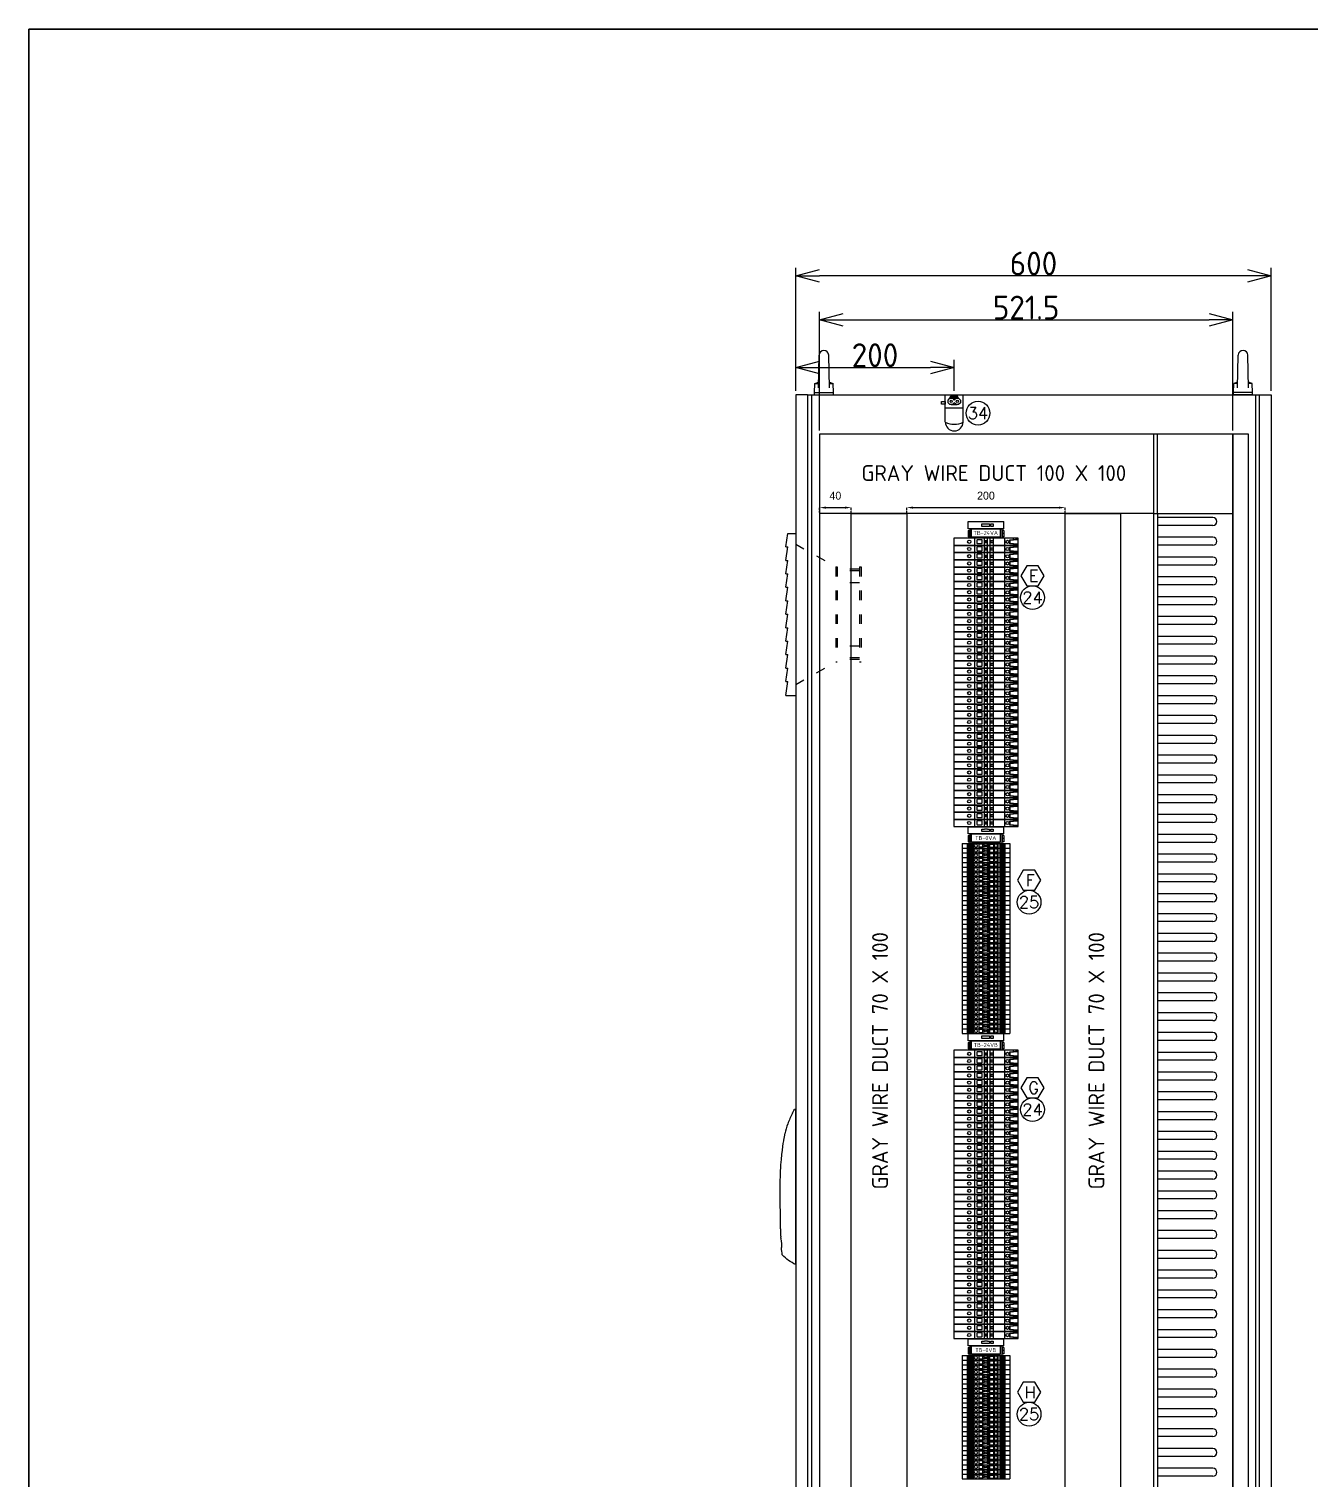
# Model space of a CAD drawing. Header units: inches. Extents: x 564911 to 603980, y 458630 to 507164.
# Drawn here: x 588512 to 590130, y 498722 to 500552 of the extents above; entities that cross this region are included whole.
import ezdxf
from ezdxf.enums import TextEntityAlignment as Align

# ---------------------------------------------------------------- set-up
doc = ezdxf.new("R2010")
doc.units = ezdxf.units.IN
doc.header["$MEASUREMENT"] = 0
for name, pattern in [('ACAD_ISO03W100', [30, 12, -18]), ('HIDDEN', [0.375, 0.25, -0.125]), ('PHANTOM2', [1.25, 0.625, -0.125, 0.125, -0.125, 0.125, -0.125])]:
    doc.linetypes.add(name, pattern=pattern)
for name, color, linetype in [('ANN-SMTEXT', 2, 'Continuous'), ('ASHADE', 7, 'Continuous'), ('HELPPOINT', 7, 'Continuous'), ('TER', 4, 'Continuous'), ('UMRISS02', 4, 'Continuous'), ('UMRISS05', 7, 'Continuous')]:
    doc.layers.add(name, color=color, linetype=linetype)
doc.styles.add('HTX11', font='O8111901')
doc.styles.add('ISO3098B', font='ISO3098B.shx')
doc.styles.add('S', font='SIMPLEX.SHX')
doc.dimstyles.new('Copy of A', dxfattribs={"dimtxt": 10, "dimasz": 8, "dimexe": 0.18, "dimexo": 0.0625, "dimgap": 10, "dimtad": 1, "dimdec": 0, "dimzin": 0, "dimdsep": 46, "dimtxsty": 'Standard', "dimcen": 0.09, "dimclrd": 3, "dimclre": 3, "dimadec": 0, "dimazin": 0, "dimtfac": 1, "dimtdec": 0, "dimtofl": 0, "dimtmove": 0, "dimatfit": 1, "dimldrblk": 'CLOSEDBLANK', "dimfxl": 0, "dimtolj": 1, "dimtzin": 0, "dimarcsym": 0})
doc.dimstyles.new('ISO-25', dxfattribs={"dimtxt": 2.5, "dimasz": 40, "dimexe": 1.25, "dimexo": 5, "dimtad": 1, "dimdec": 4, "dimdsep": 46, "dimlunit": 6, "dimtxsty": 'Standard', "dimcen": 2.5, "dimclrd": 3, "dimclre": 3, "dimadec": 0, "dimazin": 0, "dimtfac": 1, "dimtdec": 4, "dimtmove": 0, "dimatfit": 3, "dimfxl": 0, "dimtolj": 1, "dimtzin": 0, "dimarcsym": 0})

# ---------------------------------------------------------------- blocks, each defined once
blk = doc.blocks.new('TPA')
at = {"layer": 'HELPPOINT', "color": 4, "lineweight": 35}
for p, q in [((562706.8, 501946.4), (562706.8, 505019.3)), ((562706.8, 505019.3), (567131, 505019.3)), ((562706.8, 501946.4), (562706.8, 505019.3)), ((562706.8, 505019.3), (567131, 505019.3))]:
    blk.add_line(p, q, dxfattribs=at)
at = {"style": 'HTX11'}
for tag, p in [('A', (566704.3, 502037.1)), ('B', (567038.2, 501963.3))]:
    blk.add_attdef(tag, text='', height=16.8, dxfattribs=at).set_placement(p, align=Align.MIDDLE_CENTER)
blk = doc.blocks.new('_Open30')
at = {"color": 0, "linetype": 'ByBlock', "lineweight": -2}
for p, q in [((-1, 0.268), (0, 0)), ((0, 0), (-1, -0.268)), ((0, 0), (-1, 0))]:
    blk.add_line(p, q, dxfattribs=at)
blk = doc.blocks.new('*D69')
at = {"layer": 'ASHADE', "color": 3, "lineweight": -2}
for p, q in [((589479.4, 500095.9), (589479.4, 500250.9)), ((590049.4, 500240.9), (589509.4, 500240.9)), ((590079.4, 500095.9), (590079.4, 500250.9))]:
    blk.add_line(p, q, dxfattribs=at)
at = {"layer": 'DEFPOINTS', "color": 0}
for p in [(589479.4, 500240.9), (589479.4, 500090.9), (590079.4, 500090.9)]:
    blk.add_point(p, dxfattribs=at)
at = {"layer": 'ASHADE', "color": 3, "lineweight": -2, "xscale": 30, "yscale": 30, "zscale": 30, "rotation": 180}
blk.add_blockref('_Open30', (589479.4, 500240.9), dxfattribs=at)
at = {"layer": 'ASHADE', "color": 3, "lineweight": -2, "xscale": 30, "yscale": 30, "zscale": 30}
blk.add_blockref('_Open30', (590079.4, 500240.9), dxfattribs=at)
at = {"layer": 'ASHADE', "color": 0, "insert": (589779.4, 500256.5), "char_height": 30, "attachment_point": 5, "style": 'ISO3098B'}
blk.add_mtext('\\A1;600', dxfattribs=at)
blk = doc.blocks.new('STOPER')
at = {"color": 0}
for points in [[(22179.3, -20542.9), (22175.9, -20542.9), (22175.9, -20539.8), (22179.3, -20539.8)], [(22179.3, -20539.8), (22179.3, -20539.6), (22183, -20539.6), (22183, -20539.8)], [(22183, -20542.9), (22183, -20543), (22179.3, -20543), (22179.3, -20542.9)], [(22183, -20539.8), (22185.8, -20539.8), (22185.8, -20542.9), (22183, -20542.9)]]:
    blk.add_lwpolyline(points, dxfattribs=at)
blk.add_lwpolyline([(22187.3, -20539.8), (22190.4, -20539.8), (22190.4, -20542.9), (22187.3, -20542.9)], close=True, dxfattribs=at)
at = {"layer": 'TER', "color": 0}
for p, q in [((22158.7, -20545.9), (22158.7, -20536.8)), ((22158.7, -20536.8), (22203.7, -20536.8)), ((22203.7, -20545.9), (22158.7, -20545.9)), ((22203.7, -20545.9), (22203.7, -20536.8))]:
    blk.add_line(p, q, dxfattribs=at)
blk = doc.blocks.new('SFAN')
at = {"layer": 'ASHADE', "color": 0}
for p, q in [((60472.7, 50473.8), (60462.8, 50473.8)), ((60462.8, 50473.8), (60462.8, 50269.4)), ((60472.7, 50473.8), (60462.8, 50473.8)), ((60462.8, 50473.8), (60462.8, 50269.4)), ((60475.2, 50456.8), (60472.7, 50473.8)), ((60475.2, 50456.8), (60472.7, 50473.8)), ((60475.2, 50456.8), (60472.8, 50456.8)), ((60475.2, 50439.8), (60472.8, 50456.8)), ((60475.2, 50456.8), (60472.8, 50456.8)), ((60475.2, 50439.8), (60472.8, 50456.8)), ((60475.2, 50439.8), (60472.8, 50439.8)), ((60475.2, 50422.8), (60472.8, 50439.8)), ((60475.2, 50439.8), (60472.8, 50439.8)), ((60475.2, 50422.8), (60472.8, 50439.8)), ((60475.2, 50422.8), (60472.8, 50422.8)), ((60475.2, 50422.8), (60472.8, 50422.8)), ((60475.2, 50405.8), (60472.8, 50422.8)), ((60475.2, 50422.8), (60472.8, 50422.8)), ((60475.2, 50422.8), (60472.8, 50422.8)), ((60475.2, 50405.8), (60472.8, 50422.8)), ((60475.2, 50405.8), (60472.8, 50405.8)), ((60475.2, 50388.8), (60472.8, 50405.8)), ((60475.2, 50405.8), (60472.8, 50405.8)), ((60475.2, 50388.8), (60472.8, 50405.8)), ((60475.2, 50388.8), (60472.8, 50388.8)), ((60475.2, 50371.8), (60472.8, 50388.8)), ((60475.2, 50388.8), (60472.8, 50388.8)), ((60475.2, 50371.8), (60472.8, 50388.8)), ((60475.2, 50371.8), (60472.8, 50371.8)), ((60475.2, 50354.8), (60472.8, 50371.8)), ((60475.2, 50371.8), (60472.8, 50371.8)), ((60475.2, 50354.8), (60472.8, 50371.8)), ((60475.2, 50354.8), (60472.8, 50354.8)), ((60475.2, 50337.8), (60472.8, 50354.8)), ((60475.2, 50354.8), (60472.8, 50354.8)), ((60475.2, 50337.8), (60472.8, 50354.8)), ((60475.2, 50337.8), (60472.8, 50337.8)), ((60475.2, 50320.8), (60472.8, 50337.8)), ((60475.2, 50337.8), (60472.8, 50337.8)), ((60475.2, 50320.8), (60472.8, 50337.8)), ((60475.2, 50320.8), (60472.8, 50320.8)), ((60475.2, 50303.8), (60472.8, 50320.8)), ((60475.2, 50320.8), (60472.8, 50320.8)), ((60475.2, 50303.8), (60472.8, 50320.8)), ((60475.2, 50303.8), (60472.8, 50303.8)), ((60475.2, 50286.8), (60472.8, 50303.8)), ((60475.2, 50303.8), (60472.8, 50303.8)), ((60475.2, 50286.8), (60472.8, 50303.8)), ((60475.2, 50286.8), (60472.7, 50286.8)), ((60475.2, 50269.4), (60472.7, 50286.8)), ((60475.2, 50286.8), (60472.7, 50286.8)), ((60475.2, 50269.4), (60472.7, 50286.8)), ((60475.2, 50269.4), (60462.8, 50269.4)), ((60475.2, 50269.4), (60462.8, 50269.4))]:
    blk.add_line(p, q, dxfattribs=at)
at = {"layer": 'ASHADE', "color": 0, "linetype": 'ACAD_ISO03W100'}
for p, q in [((60462.8, 50460.1), (60412.3, 50431.6)), ((60380.3, 50431.6), (60380.3, 50311.6)), ((60382.3, 50431.6), (60380.3, 50431.6)), ((60382.3, 50431.6), (60382.3, 50311.6)), ((60382.3, 50428.6), (60410.3, 50428.6)), ((60382.3, 50426.6), (60410.3, 50426.6)), ((60410.3, 50431.6), (60410.3, 50311.6)), ((60412.3, 50431.6), (60410.3, 50431.6)), ((60412.3, 50431.6), (60412.3, 50311.6)), ((60382.3, 50411.6), (60410.3, 50411.6)), ((60382.3, 50331.6), (60410.3, 50331.6)), ((60382.3, 50311.6), (60380.3, 50311.6)), ((60382.3, 50316.6), (60410.3, 50316.6)), ((60382.3, 50314.6), (60410.3, 50314.6)), ((60412.3, 50311.6), (60410.3, 50311.6)), ((60462.8, 50283.1), (60412.3, 50311.6))]:
    blk.add_line(p, q, dxfattribs=at)
blk = doc.blocks.new('L1')
at = {"color": 1, "ltscale": 20}
for p, q in [((587589.6, 509631.6), (587589.6, 509666.1)), ((587589.6, 509666.1), (587612.1, 509666.1)), ((587593.1, 509659.3), (587595.4, 509661.6)), ((587593.1, 509656), (587593.1, 509659.3)), ((587595.4, 509661.6), (587597.8, 509666.1)), ((587595.4, 509661.6), (587598.6, 509661.6)), ((587596.2, 509663.1), (587605.6, 509663.1)), ((587597, 509664.6), (587604.8, 509664.6)), ((587597, 509661.6), (587604.8, 509661.6)), ((587598.6, 509661.6), (587600.9, 509659.3)), ((587600.9, 509659.3), (587603.2, 509661.6)), ((587603.2, 509661.6), (587606.4, 509661.6)), ((587606.4, 509661.6), (587604, 509666.1)), ((587606.4, 509661.6), (587608.7, 509659.3)), ((587608.7, 509659.3), (587608.7, 509656)), ((587612.1, 509631.6), (587612.1, 509666.1)), ((587589.6, 509649.3), (587612.1, 509649.3)), ((587595.4, 509653.8), (587593.1, 509656)), ((587598.6, 509653.8), (587595.4, 509653.8)), ((587597, 509653.8), (587604.8, 509653.8)), ((587600.9, 509656), (587598.6, 509653.8)), ((587603.2, 509653.8), (587600.9, 509656)), ((587606.4, 509653.8), (587603.2, 509653.8)), ((587608.7, 509656), (587606.4, 509653.8))]:
    blk.add_line(p, q, dxfattribs=at)
blk.add_lwpolyline([(587589.6, 509654.3), (587584.7, 509654.3), (587584.7, 509657.3), (587589.6, 509657.3)], close=True, dxfattribs=at)
for centre in [(587597, 509657.7), (587604.8, 509657.7)]:
    blk.add_circle(centre, 1.3, dxfattribs=at)
for centre, radius, start, end in [((587600.9, 509631.6), 11.2, 180, 0), ((587600.9, 509653.3), 24.5, 242.6065, 297.3935)]:
    blk.add_arc(centre, radius, start, end, dxfattribs=at)
blk = doc.blocks.new('*D70')
at = {"layer": 'ASHADE', "color": 3, "lineweight": -2}
for p, q in [((589479.4, 500095.9), (589479.4, 500135.1)), ((589509.4, 500125.1), (589649.4, 500125.1)), ((589679.4, 500095.9), (589679.4, 500135.1))]:
    blk.add_line(p, q, dxfattribs=at)
at = {"layer": 'DEFPOINTS', "color": 0}
for p in [(589679.4, 500125.1), (589479.4, 500090.9), (589679.4, 500090.9)]:
    blk.add_point(p, dxfattribs=at)
at = {"layer": 'ASHADE', "color": 3, "lineweight": -2, "xscale": 30, "yscale": 30, "zscale": 30, "rotation": 180}
blk.add_blockref('_Open30', (589479.4, 500125.1), dxfattribs=at)
at = {"layer": 'ASHADE', "color": 3, "lineweight": -2, "xscale": 30, "yscale": 30, "zscale": 30}
blk.add_blockref('_Open30', (589679.4, 500125.1), dxfattribs=at)
at = {"layer": 'ASHADE', "color": 0, "insert": (589579.4, 500140.7), "char_height": 30, "attachment_point": 5, "style": 'ISO3098B'}
blk.add_mtext('\\A1;200', dxfattribs=at)
blk = doc.blocks.new('*D92')
at = {"layer": 'ASHADE', "color": 3, "lineweight": -2}
for p, q in [((589509.4, 500045.9), (589509.4, 500195.3)), ((589539.4, 500185.3), (590000.9, 500185.3)), ((590030.9, 500045.9), (590030.9, 500195.3))]:
    blk.add_line(p, q, dxfattribs=at)
at = {"layer": 'DEFPOINTS', "color": 0}
for p in [(590030.9, 500185.3), (589509.4, 500040.9), (590030.9, 500040.9)]:
    blk.add_point(p, dxfattribs=at)
at = {"layer": 'ASHADE', "color": 3, "lineweight": -2, "xscale": 30, "yscale": 30, "zscale": 30, "rotation": 180}
blk.add_blockref('_Open30', (589509.4, 500185.3), dxfattribs=at)
at = {"layer": 'ASHADE', "color": 3, "lineweight": -2, "xscale": 30, "yscale": 30, "zscale": 30}
blk.add_blockref('_Open30', (590030.9, 500185.3), dxfattribs=at)
at = {"layer": 'ASHADE', "color": 0, "insert": (589770.1, 500200.9), "char_height": 30, "attachment_point": 5, "style": 'ISO3098B'}
blk.add_mtext('\\A1;521.5', dxfattribs=at)
blk = doc.blocks.new('AB1492-GM35')
at = {"color": 4}
for p, q in [((5057.6, 1338.7), (5069.6, 1338.7)), ((5057.6, 1298.7), (5057.6, 1338.7)), ((5057.6, 1336.7), (5068.1, 1336.7)), ((5059.6, 1341.2), (5067.6, 1341.2)), ((5059.6, 1341.2), (5059.6, 1338.7)), ((5059.6, 1339.2), (5067.6, 1339.2)), ((5063.6, 1341.2), (5063.6, 1339.2)), ((5067.6, 1341.2), (5067.6, 1338.7)), ((5068.1, 1336.7), (5068.1, 1328.7)), ((5069.6, 1338.7), (5069.6, 1298.7)), ((5069.6, 1328.7), (5068.1, 1328.7)), ((5068.1, 1328.7), (5068.1, 1308.7)), ((5068.1, 1300.7), (5057.6, 1300.7)), ((5068.1, 1308.7), (5068.1, 1300.7)), ((5069.6, 1308.7), (5068.1, 1308.7)), ((5069.6, 1298.7), (5057.6, 1298.7)), ((5059.6, 1296.2), (5059.6, 1298.7)), ((5059.6, 1298.2), (5067.6, 1298.2)), ((5059.6, 1296.2), (5067.6, 1296.2)), ((5063.6, 1296.2), (5063.6, 1298.2)), ((5067.6, 1296.2), (5067.6, 1298.7))]:
    blk.add_line(p, q, dxfattribs=at)
at = {"style": 'ISO3098B'}
for tag, p in [('A', (5060.6, 1318.7)), ('B', (5064.6, 1318.7))]:
    blk.add_attdef(tag, text='', height=3, rotation=90, dxfattribs=at).set_placement(p, align=Align.MIDDLE_CENTER)
blk = doc.blocks.new('J3')
at = {"color": 43, "extrusion": (-9.9584e-17, -5.86984e-32, -1)}
blk.add_line((4915.8, 4913.3, -45.2), (4906.7, 4913.3, -45.2), dxfattribs=at)
at = {"color": 43, "extrusion": (-1.22461e-16, -1.77993e-32, -1)}
for p, q in [((4908.6, 4904.3, -2.7), (4908.6, 4910.1, -2.7)), ((4908.6, 4910.1, -2.7), (4908.6, 4910.1, -2.7)), ((4909.1, 4910.6, -2.7), (4909.1, 4910.6, -2.7)), ((4909.1, 4910.6, -2.7), (4912.9, 4910.6, -2.7)), ((4912.9, 4910.6, -2.7), (4912.9, 4910.6, -2.7)), ((4913.4, 4910.1, -2.7), (4913.4, 4910.1, -2.7)), ((4913.4, 4910.1, -2.7), (4913.4, 4904.3, -2.7)), ((4908.6, 4904.3, -2.7), (4908.6, 4904.3, -2.7)), ((4912.9, 4903.8, -2.7), (4909.1, 4903.8, -2.7)), ((4909.1, 4903.8, -2.7), (4909.1, 4903.8, -2.7)), ((4910.2, 4900.2, -2.7), (4912.3, 4900.2, -2.7)), ((4910.2, 4897.9, -2.7), (4910.2, 4900.2, -2.7)), ((4912.3, 4897.9, -2.7), (4910.2, 4897.9, -2.7)), ((4910.2, 4892.9, -2.7), (4912.3, 4892.9, -2.7)), ((4910.2, 4890.6, -2.7), (4910.2, 4892.9, -2.7)), ((4912.3, 4900.2, -2.7), (4912.3, 4897.9, -2.7)), ((4912.3, 4892.9, -2.7), (4912.3, 4890.6, -2.7)), ((4912.9, 4903.8, -2.7), (4912.9, 4903.8, -2.7))]:
    blk.add_line(p, q, dxfattribs=at)
at = {"color": 43, "extrusion": (5.89437e-16, -1, 0)}
for p, q in [((4915.8, 4901, -47), (4906.7, 4901, -47)), ((4915.8, 4893.7, -47), (4906.7, 4893.7, -47)), ((4915.8, 4889.8, -47), (4906.7, 4889.8, -47)), ((4908.7, 4869, -7.8), (4913.9, 4869, -7.8)), ((4908.7, 4869, -2.7), (4908.7, 4869, -7.8)), ((4913.9, 4869, -2.7), (4908.7, 4869, -2.7)), ((4913.9, 4869, -2.7), (4913.9, 4869, -7.8))]:
    blk.add_line(p, q, dxfattribs=at)
at = {"color": 43, "extrusion": (4.53956e-16, -0.857167, -0.515038)}
blk.add_line((4915.8, 4897.3, -45.3), (4906.7, 4897.3, -45.3), dxfattribs=at)
at = {"color": 43, "extrusion": (3.48984e-16, 0.857167, -0.515038)}
blk.add_line((4915.8, 4897.3, -45.3), (4906.7, 4897.3, -45.3), dxfattribs=at)
at = {"color": 43, "extrusion": (4.66972e-16, 1, 0)}
blk.add_line((4915.8, 4893.7, -47), (4906.7, 4893.7, -47), dxfattribs=at)
at = {"color": 43, "extrusion": (-1.22461e-16, 2.80223e-33, -1)}
blk.add_line((4910.2, 4890.6, -2.7), (4912.3, 4890.6, -2.7), dxfattribs=at)
at = {"color": 43}
for p, q in [((4915.8, 4875.4, -2.7), (4906.7, 4875.4, -2.7)), ((4908.7, 4869, -2.7), (4908.7, 4864.4, -2.7)), ((4913.9, 4869, -2.7), (4908.7, 4869, -2.7)), ((4913.9, 4864.4, -2.7), (4913.9, 4869, -2.7)), ((4908.7, 4864.4, -2.7), (4906.7, 4864.4, -2.7)), ((4908.7, 4864.4, -2.7), (4906.7, 4864.4, -2.7)), ((4908.7, 4859.7, -4.3), (4906.7, 4859.7, -4.3)), ((4908.7, 4859.7, -4.3), (4906.7, 4859.7, -4.3)), ((4908.7, 4859, -4.5), (4906.7, 4859, -4.5)), ((4915.8, 4864.4, -2.7), (4913.9, 4864.4, -2.7)), ((4915.8, 4859.7, -4.3), (4913.9, 4859.7, -4.3)), ((4915.8, 4859, -4.5), (4913.9, 4859, -4.5))]:
    blk.add_line(p, q, dxfattribs=at)
at = {"color": 43, "extrusion": (3.02597e-16, -0.642788, -0.766044)}
for p, q in [((4908.7, 4860.9, -7.5), (4906.7, 4860.9, -7.5)), ((4908.7, 4858.6, -5.6), (4908.7, 4860.9, -7.5)), ((4913.9, 4860.9, -7.5), (4913.9, 4858.6, -5.6)), ((4915.8, 4860.9, -7.5), (4913.9, 4860.9, -7.5))]:
    blk.add_line(p, q, dxfattribs=at)
at = {"color": 43, "extrusion": (-1.22461e-16, -1.77993e-32, -1)}
for centre in [(-4911.2, 4920.3, 2.7), (-4911.3, 4872, 6)]:
    blk.add_circle(centre, 2.01, dxfattribs=at)
for centre, start, end in [((-4909.1, 4910.1, 2.7), 0, 90), ((-4912.9, 4910.1, 2.7), 90, 180), ((-4909.1, 4904.3, 2.7), 270, 0), ((-4912.9, 4904.3, 2.7), 180, 270)]:
    blk.add_arc(centre, 0.508, start, end, dxfattribs=at)
at = {"color": 43, "extrusion": (-1, -5.89437e-16, 9.9584e-17)}
blk.add_arc((-4864.4, -10.3, -4908.7), 7.62, 51.6413, 90, dxfattribs=at)
at = {"color": 43, "extrusion": (1, 5.89437e-16, -9.9584e-17)}
blk.add_arc((4864.4, -10.3, 4913.9), 7.62, 90, 128.3587, dxfattribs=at)
at = {"layer": 'ASHADE', "color": 43}
blk.add_line((4915.8, 4858.6), (4906.7, 4858.6), dxfattribs=at)
blk.add_lwpolyline([(4915.8, 4858.6), (4906.7, 4858.6), (4906.7, 4939.9), (4915.8, 4939.9), (4915.8, 4858.6)], dxfattribs=at)
at = {"color": 43, "style": 'ISO3098B'}
blk.add_attdef('1', text='', height=3, rotation=90, dxfattribs=at).set_placement((4911, 4907.4, 3.2), align=Align.MIDDLE_CENTER)
blk = doc.blocks.new('AB1492 J4')
at = {"color": 107, "extrusion": (9.75062e-16, 1, -1.1783e-16)}
for p, q in [((5217.4, 1348.9, -2.1), (5223.4, 1348.9, -2.1)), ((5217.4, 1348.9), (5223.4, 1348.9))]:
    blk.add_line(p, q, dxfattribs=at)
at = {"color": 107}
for p, q in [((5217.4, 1348.9, -2.1), (5223.4, 1348.9, -2.1)), ((5217.4, 1348.9), (5223.4, 1348.9)), ((5217.4, 1288.6), (5217.4, 1348.9)), ((5217.4, 1341.6, -3.1), (5223.4, 1341.6, -3.1)), ((5217.4, 1339.9, -3.1), (5223.4, 1339.9, -3.1)), ((5217.4, 1338.3, -3.1), (5223.4, 1338.3, -3.1)), ((5217.4, 1336.8, -3.1), (5223.4, 1336.8, -3.1)), ((5217.4, 1336.1, 9.3), (5223.4, 1336.1, 9.3)), ((5223.4, 1288.6), (5223.4, 1348.9)), ((5217.4, 1333.9, 36.3), (5223.4, 1333.9, 36.3)), ((5217.4, 1333.9, 36.3), (5223.4, 1333.9, 36.3)), ((5217.4, 1328.2, 29.8), (5223.4, 1328.2, 29.8)), ((5217.4, 1328.2, 35.7), (5223.4, 1328.2, 35.7)), ((5217.4, 1323.3, 19.2), (5223.4, 1323.3, 19.2)), ((5218.4, 1323.3), (5218.4, 1328.2)), ((5222.4, 1323.3), (5222.4, 1328.2)), ((5217.4, 1314.6, 47.9), (5223.4, 1314.6, 47.9)), ((5217.4, 1309.7, 28.8), (5223.4, 1309.7, 28.8)), ((5217.4, 1309.7, 28.8), (5223.4, 1309.7, 28.8)), ((5217.4, 1302.7, 28.8), (5223.4, 1302.7, 28.8)), ((5217.4, 1302.7, 28.8), (5223.4, 1302.7, 28.8)), ((5217.4, 1301.3, 9.3), (5223.4, 1301.3, 9.3)), ((5217.4, 1300.6, -3.1), (5223.4, 1300.6, -3.1)), ((5218.4, 1314.6, 28.8), (5218.4, 1309.7, 28.8)), ((5222.4, 1314.6, 28.8), (5222.4, 1309.7, 28.8)), ((5217.4, 1299.2, -3.1), (5223.4, 1299.2, -3.1)), ((5217.4, 1297.6, -3.1), (5223.4, 1297.6, -3.1)), ((5217.4, 1295.9, -3.1), (5223.4, 1295.9, -3.1)), ((5217.4, 1288.6, -2.1), (5223.4, 1288.6, -2.1)), ((5217.4, 1288.6), (5223.4, 1288.6))]:
    blk.add_line(p, q, dxfattribs=at)
at = {"color": 107, "extrusion": (-5.71519e-32, 1.1783e-16, -1)}
for p, q in [((5217.4, 1342.6, -3.1), (5223.4, 1342.6, -3.1)), ((5217.4, 1340.9, -3.1), (5223.4, 1340.9, -3.1)), ((5217.4, 1339.2, -3.1), (5223.4, 1339.2, -3.1)), ((5217.4, 1337.8, -3.1), (5223.4, 1337.8, -3.1))]:
    blk.add_line(p, q, dxfattribs=at)
at = {"color": 107, "extrusion": (-9.75062e-16, 1, 1.1783e-16)}
for p, q in [((5217.4, 1336.1, 9.3), (5223.4, 1336.1, 9.3)), ((5217.4, 1336.1, 9.8), (5223.4, 1336.1, 9.8))]:
    blk.add_line(p, q, dxfattribs=at)
at = {"color": 107, "extrusion": (-8.49823e-17, 0.087156, 0.996195)}
blk.add_line((5217.4, 1336.1, 9.8), (5223.4, 1336.1, 9.8), dxfattribs=at)
at = {"color": 107, "extrusion": (-9.75062e-16, -1, 4.30509e-10)}
for p, q in [((5217.4, 1328.2, 29.8), (5223.4, 1328.2, 29.8)), ((5217.4, 1328.2, 35.7), (5223.4, 1328.2, 35.7))]:
    blk.add_line(p, q, dxfattribs=at)
at = {"color": 107, "extrusion": (-9.75062e-16, -1, 1.1783e-16)}
for p, q in [((5217.4, 1301.3, 9.3), (5223.4, 1301.3, 9.3)), ((5217.4, 1301.3, 9.8), (5223.4, 1301.3, 9.8)), ((5223.4, 1291.2, 9.8), (5223.4, 1291.2, 9.3)), ((5223.4, 1291.2, 9.3), (5223.4, 1291.2, 9.8)), ((5223.4, 1291.2, 11.4), (5223.4, 1291.2, 11.8)), ((5223.4, 1291.2, 11.8), (5223.4, 1291.2, 11.4))]:
    blk.add_line(p, q, dxfattribs=at)
at = {"color": 107, "extrusion": (-8.49823e-17, -0.087156, 0.996195)}
blk.add_line((5217.4, 1301.3, 9.8), (5223.4, 1301.3, 9.8), dxfattribs=at)
at = {"color": 107, "extrusion": (-5.71519e-32, -1.1783e-16, -1)}
for p, q in [((5217.4, 1299.6, -3.1), (5223.4, 1299.6, -3.1)), ((5217.4, 1298.2, -3.1), (5223.4, 1298.2, -3.1)), ((5217.4, 1296.6, -3.1), (5223.4, 1296.6, -3.1)), ((5217.4, 1294.9, -3.1), (5223.4, 1294.9, -3.1))]:
    blk.add_line(p, q, dxfattribs=at)
at = {"color": 107, "extrusion": (-9.75062e-16, -1, 2.20861e-14)}
for p, q in [((5217.4, 1288.6, -2.1), (5223.4, 1288.6, -2.1)), ((5217.4, 1288.6), (5223.4, 1288.6)), ((5223.4, 1288.6), (5223.4, 1288.6, -2.1)), ((5223.4, 1288.6, -2.1), (5223.4, 1288.6)), ((5223.4, 1288.6), (5223.4, 1288.6, 2.1)), ((5223.4, 1288.6, 2.1), (5223.4, 1288.6))]:
    blk.add_line(p, q, dxfattribs=at)
at = {"color": 107, "extrusion": (1, -9.75062e-16, 4.93038e-32)}
for p, q in [((5223.4, 1291.2, 9.3), (5223.4, 1291.2, 9.8)), ((5223.4, 1291.2, 11.4), (5223.4, 1291.2, 11.8)), ((5223.4, 1288.6, -2.1), (5223.4, 1288.6)), ((5223.4, 1288.6), (5223.4, 1288.6, 2.1))]:
    blk.add_line(p, q, dxfattribs=at)
at = {"color": 107, "extrusion": (-1, 9.75062e-16, -4.93038e-32)}
for p, q in [((5223.4, 1291.2, 9.8), (5223.4, 1291.2, 9.3)), ((5223.4, 1291.2, 11.8), (5223.4, 1291.2, 11.4)), ((5223.4, 1288.6), (5223.4, 1288.6, -2.1)), ((5223.4, 1288.6, 2.1), (5223.4, 1288.6))]:
    blk.add_line(p, q, dxfattribs=at)
at = {"color": 107}
for points, elevation in [([(5219.2, 1320.4), (5221.6, 1320.4), (5221.6, 1322.2), (5219.2, 1322.2)], 19.2), ([(5219.2, 1317), (5221.6, 1317), (5221.6, 1315.2), (5219.2, 1315.2)], 47.9)]:
    blk.add_lwpolyline(points, close=True, dxfattribs=dict(at, elevation=elevation))
at = {"color": 107, "extrusion": (-2.22045e-16, -1.1783e-16, -1)}
for centre in [(-5220.4, 1331.4, -35.7), (-5220.4, 1306, -29.6)]:
    blk.add_circle(centre, 2.1, dxfattribs=at)
at = {"color": 107}
blk.add_circle((5220.4, 1318.7), 1.15, dxfattribs=at)
at = {"color": 107, "style": 'ISO3098B'}
for p in [(5220.4, 1345.3), (5220.4, 1291.3, -3.1)]:
    blk.add_attdef('1', text='', height=3, rotation=90, dxfattribs=at).set_placement(p, align=Align.MIDDLE_CENTER)
blk = doc.blocks.new('*D103')
at = {"color": 3, "linetype": 'HIDDEN', "lineweight": -2}
for p, q in [((589619.4, 499940.9), (589619.4, 499948.6)), ((589819.4, 499940.9), (589819.4, 499948.6))]:
    blk.add_line(p, q, dxfattribs=at)
at = {"color": 3, "lineweight": -2}
blk.add_line((589627.4, 499948.4), (589811.4, 499948.4), dxfattribs=at)
at = {"color": 3}
for points in [[(589627.4, 499949.7), (589627.4, 499947), (589619.4, 499948.4)], [(589811.4, 499949.7), (589811.4, 499947), (589819.4, 499948.4)]]:
    blk.add_solid(points, dxfattribs=at)
at = {"layer": 'DEFPOINTS', "color": 0}
for p in [(589619.4, 499940.9), (589819.4, 499948.4), (589819.4, 499940.9)]:
    blk.add_point(p, dxfattribs=at)
at = {"color": 0, "insert": (589719.4, 499963.4), "char_height": 10, "attachment_point": 5}
blk.add_mtext('\\A1;200', dxfattribs=at)
blk = doc.blocks.new('_ClosedBlank')
at = {"color": 0, "linetype": 'ByBlock', "lineweight": -2}
for p, q in [((-1, 0.17), (0, 0)), ((-1, 0.17), (-1, -0.17)), ((0, 0), (-1, -0.17))]:
    blk.add_line(p, q, dxfattribs=at)
blk = doc.blocks.new('*D104')
at = {"color": 3, "linetype": 'HIDDEN', "lineweight": -2}
for p, q in [((589509.4, 499940.9), (589509.4, 499948.6)), ((589549.4, 499940.9), (589549.4, 499948.6))]:
    blk.add_line(p, q, dxfattribs=at)
at = {"color": 3, "lineweight": -2}
blk.add_line((589517.4, 499948.4), (589541.4, 499948.4), dxfattribs=at)
at = {"color": 3}
for points in [[(589517.4, 499949.7), (589517.4, 499947), (589509.4, 499948.4)], [(589541.4, 499949.7), (589541.4, 499947), (589549.4, 499948.4)]]:
    blk.add_solid(points, dxfattribs=at)
at = {"layer": 'DEFPOINTS', "color": 0}
for p in [(589509.4, 499940.9), (589549.4, 499948.4), (589549.4, 499940.9)]:
    blk.add_point(p, dxfattribs=at)
at = {"color": 0, "insert": (589529.4, 499963.4), "char_height": 10, "attachment_point": 5}
blk.add_mtext('\\A1;40', dxfattribs=at)

msp = doc.modelspace()

# ---------------------------------------------------------------- linework, layer by layer
at = {"color": 7}
for p, q in [((589507.96828, 500099.37081), (589508.96828, 500140.87081)), ((589521.96828, 500099.37081), (589520.96828, 500140.87081)), ((590036.8139, 500099.37081), (590037.8139, 500140.87081)), ((590050.8139, 500099.37081), (590049.8139, 500140.87081)), ((589502.96828, 500093.87081), (589503.37828, 500104.87081)), ((589503.37828, 500104.87081), (589508.13828, 500106.52081)), ((589503.37828, 500104.87081), (589508.09828, 500104.87081)), ((589521.79828, 500106.52081), (589526.55828, 500104.87081)), ((589521.83828, 500104.87081), (589526.55828, 500104.87081)), ((589526.96828, 500093.87081), (589526.55828, 500104.87081)), ((590031.8139, 500093.87081), (590032.2239, 500104.87081)), ((590036.9839, 500106.52081), (590032.2239, 500104.87081)), ((590036.9439, 500104.87081), (590032.2239, 500104.87081)), ((590055.4039, 500104.87081), (590050.6439, 500106.52081)), ((590055.4039, 500104.87081), (590050.6839, 500104.87081)), ((590055.8139, 500093.87081), (590055.4039, 500104.87081)), ((589502.96828, 500093.87081), (589526.96828, 500093.87081)), ((589502.96828, 500090.88081), (589502.96828, 500093.87081)), ((589502.96828, 500090.88081), (589526.96828, 500090.88081)), ((589526.96828, 500090.88081), (589526.96828, 500093.87081)), ((590055.8139, 500093.87081), (590031.8139, 500093.87081)), ((590031.8139, 500090.88081), (590031.8139, 500093.87081)), ((590055.8139, 500090.88081), (590031.8139, 500090.88081)), ((590055.8139, 500090.88081), (590055.8139, 500093.87081))]:
    msp.add_line(p, q, dxfattribs=at)
at = {"color": 0}
for p, q in [((589935.89109, 499940.88081), (589935.89109, 500040.88081)), ((589930.88653, 499940.88081), (589509.38653, 499940.88081)), ((589930.88653, 499940.88081), (590030.88653, 499940.88081))]:
    msp.add_line(p, q, dxfattribs=at)
at = {"color": 6}
for points in [[(590030.88653, 500040.88081), (589509.38653, 500040.88081), (589509.38653, 498140.88081), (590030.88653, 498140.88081)], [(590030.89109, 498140.88081), (590050.89109, 498140.88081), (590050.89109, 500040.88081), (590030.89109, 500040.88081)]]:
    msp.add_lwpolyline(points, close=True, dxfattribs=at)
at = {"color": 0}
for points in [[(590030.88653, 500040.88081), (589930.89109, 500040.88081), (589930.89109, 499940.88081), (590030.88653, 499940.88081)], [(589549.38653, 499940.88081), (589619.38653, 499940.88081), (589619.38653, 498270.88081), (589549.38653, 498270.88081)], [(589819.38653, 499940.88081), (589889.38653, 499940.88081), (589889.38653, 498270.88081), (589819.38653, 498270.88081)]]:
    msp.add_lwpolyline(points, close=True, dxfattribs=at)
at = {"color": 1, "elevation": 0}
for points in [[(589792.80834, 499862.4273), (589785.49505, 499875.0943), (589770.86845, 499875.0943), (589763.55515, 499862.4273), (589770.86845, 499849.76029), (589785.49505, 499849.76029)], [(589788.45834, 499478.04579), (589781.14505, 499490.71279), (589766.51845, 499490.71279), (589759.20515, 499478.04579), (589766.51845, 499465.37879), (589781.14505, 499465.37879)], [(589792.80834, 499216.2273), (589785.49505, 499228.8943), (589770.86845, 499228.8943), (589763.55515, 499216.2273), (589770.86845, 499203.56029), (589785.49505, 499203.56029)], [(589788.45834, 498831.84579), (589781.14505, 498844.51279), (589766.51845, 498844.51279), (589759.20515, 498831.84579), (589766.51845, 498819.17879), (589781.14505, 498819.17879)]]:
    msp.add_lwpolyline(points, close=True, dxfattribs=at)
at = {"color": 3}
for centre in [(589709.38134, 500067.58081), (589778.18175, 499834.76029, 0), (589773.83175, 499450.37879, 0), (589778.18175, 499188.56029, 0), (589773.83175, 498804.17879, 0)]:
    msp.add_circle(centre, 15, dxfattribs=at)
at = {"color": 7}
for centre in [(589514.96828, 500140.79146), (590043.8139, 500140.79146)]:
    msp.add_arc(centre, 6.00052, 0.75771843, 179.24228157, dxfattribs=at)
at = {"layer": 'ASHADE', "color": 0}
for p, q in [((589479.39109, 500090.88081), (589479.39109, 498090.88081)), ((589494.39109, 500090.88081), (589479.39109, 500090.88081)), ((589494.39109, 500090.88081), (589494.39109, 498090.88081)), ((589494.39109, 500090.88081), (590064.39109, 500090.88081)), ((589499.39109, 500090.88081), (589499.39109, 498115.88081)), ((590059.39109, 500090.88081), (590059.39109, 498115.88081)), ((590064.39109, 500090.88081), (590064.39109, 498090.88081)), ((590064.39109, 500090.88081), (590079.39109, 500090.88081)), ((590079.39109, 500090.88081), (590079.39109, 498090.88081)), ((589930.89109, 499940.88081), (589930.89109, 498270.88081)), ((589935.89109, 499940.88081), (589935.89109, 498270.88081)), ((590005.89109, 499935.88081), (589935.89109, 499935.88081)), ((590005.89109, 499925.88081), (589935.89109, 499925.88081)), ((590005.89109, 499910.88081), (589935.89109, 499910.88081)), ((590005.89109, 499900.88081), (589935.89109, 499900.88081)), ((590005.89109, 499885.88081), (589935.89109, 499885.88081)), ((590005.89109, 499875.88081), (589935.89109, 499875.88081)), ((590005.89109, 499860.88081), (589935.89109, 499860.88081)), ((590005.89109, 499850.88081), (589935.89109, 499850.88081)), ((590005.89109, 499835.88081), (589935.89109, 499835.88081)), ((590005.89109, 499825.88081), (589935.89109, 499825.88081)), ((590005.89109, 499810.88081), (589935.89109, 499810.88081)), ((590005.89109, 499800.88081), (589935.89109, 499800.88081)), ((590005.89109, 499785.88081), (589935.89109, 499785.88081)), ((590005.89109, 499775.88081), (589935.89109, 499775.88081)), ((590005.89109, 499760.88081), (589935.89109, 499760.88081)), ((590005.89109, 499750.88081), (589935.89109, 499750.88081)), ((590005.89109, 499735.88081), (589935.89109, 499735.88081)), ((590005.89109, 499725.88081), (589935.89109, 499725.88081)), ((590005.89109, 499710.88081), (589935.89109, 499710.88081)), ((590005.89109, 499700.88081), (589935.89109, 499700.88081)), ((590005.89109, 499685.88081), (589935.89109, 499685.88081)), ((590005.89109, 499675.88081), (589935.89109, 499675.88081)), ((590005.89109, 499660.88081), (589935.89109, 499660.88081)), ((590005.89109, 499650.88081), (589935.89109, 499650.88081)), ((590005.89109, 499635.88081), (589935.89109, 499635.88081)), ((590005.89109, 499625.88081), (589935.89109, 499625.88081)), ((590005.89109, 499610.88081), (589935.89109, 499610.88081)), ((590005.89109, 499600.88081), (589935.89109, 499600.88081)), ((590005.89109, 499585.88081), (589935.89109, 499585.88081)), ((590005.89109, 499575.88081), (589935.89109, 499575.88081)), ((590005.89109, 499560.88081), (589935.89109, 499560.88081)), ((590005.89109, 499550.88081), (589935.89109, 499550.88081)), ((590005.89109, 499535.88081), (589935.89109, 499535.88081)), ((590005.89109, 499525.88081), (589935.89109, 499525.88081)), ((590005.89109, 499510.88081), (589935.89109, 499510.88081)), ((590005.89109, 499500.88081), (589935.89109, 499500.88081)), ((590005.89109, 499485.88081), (589935.89109, 499485.88081)), ((590005.89109, 499475.88081), (589935.89109, 499475.88081)), ((590005.89109, 499460.88081), (589935.89109, 499460.88081)), ((590005.89109, 499450.88081), (589935.89109, 499450.88081)), ((590005.89109, 499435.88081), (589935.89109, 499435.88081)), ((590005.89109, 499425.88081), (589935.89109, 499425.88081)), ((590005.89109, 499410.88081), (589935.89109, 499410.88081)), ((590005.89109, 499400.88081), (589935.89109, 499400.88081)), ((590005.89109, 499385.88081), (589935.89109, 499385.88081)), ((590005.89109, 499375.88081), (589935.89109, 499375.88081)), ((590005.89109, 499360.88081), (589935.89109, 499360.88081)), ((590005.89109, 499350.88081), (589935.89109, 499350.88081)), ((590005.89109, 499335.88081), (589935.89109, 499335.88081)), ((590005.89109, 499325.88081), (589935.89109, 499325.88081)), ((590005.89109, 499310.88081), (589935.89109, 499310.88081)), ((590005.89109, 499300.88081), (589935.89109, 499300.88081)), ((590005.89109, 499285.88081), (589935.89109, 499285.88081)), ((590005.89109, 499275.88081), (589935.89109, 499275.88081)), ((590005.89109, 499260.88081), (589935.89109, 499260.88081)), ((590005.89109, 499250.88081), (589935.89109, 499250.88081)), ((590005.89109, 499235.88081), (589935.89109, 499235.88081)), ((590005.89109, 499225.88081), (589935.89109, 499225.88081)), ((590005.89109, 499210.88081), (589935.89109, 499210.88081)), ((590005.89109, 499200.88081), (589935.89109, 499200.88081)), ((590005.89109, 499185.88081), (589935.89109, 499185.88081)), ((590005.89109, 499175.88081), (589935.89109, 499175.88081)), ((590005.89109, 499160.88081), (589935.89109, 499160.88081)), ((590005.89109, 499150.88081), (589935.89109, 499150.88081)), ((590005.89109, 499135.88081), (589935.89109, 499135.88081)), ((590005.89109, 499125.88081), (589935.89109, 499125.88081)), ((590005.89109, 499110.88081), (589935.89109, 499110.88081)), ((590005.89109, 499100.88081), (589935.89109, 499100.88081)), ((590005.89109, 499085.88081), (589935.89109, 499085.88081)), ((590005.89109, 499075.88081), (589935.89109, 499075.88081)), ((590005.89109, 499060.88081), (589935.89109, 499060.88081)), ((590005.89109, 499050.88081), (589935.89109, 499050.88081)), ((590005.89109, 499035.88081), (589935.89109, 499035.88081)), ((590005.89109, 499025.88081), (589935.89109, 499025.88081)), ((590005.89109, 499010.88081), (589935.89109, 499010.88081)), ((590005.89109, 499000.88081), (589935.89109, 499000.88081)), ((590005.89109, 498985.88081), (589935.89109, 498985.88081)), ((590005.89109, 498975.88081), (589935.89109, 498975.88081)), ((590005.89109, 498960.88081), (589935.89109, 498960.88081)), ((590005.89109, 498950.88081), (589935.89109, 498950.88081)), ((590005.89109, 498935.88081), (589935.89109, 498935.88081)), ((590005.89109, 498925.88081), (589935.89109, 498925.88081)), ((590005.89109, 498910.88081), (589935.89109, 498910.88081)), ((590005.89109, 498900.88081), (589935.89109, 498900.88081)), ((590005.89109, 498885.88081), (589935.89109, 498885.88081)), ((590005.89109, 498875.88081), (589935.89109, 498875.88081)), ((590005.89109, 498860.88081), (589935.89109, 498860.88081)), ((590005.89109, 498850.88081), (589935.89109, 498850.88081)), ((590005.89109, 498835.88081), (589935.89109, 498835.88081)), ((590005.89109, 498825.88081), (589935.89109, 498825.88081)), ((590005.89109, 498810.88081), (589935.89109, 498810.88081)), ((590005.89109, 498800.88081), (589935.89109, 498800.88081)), ((590005.89109, 498785.88081), (589935.89109, 498785.88081)), ((590005.89109, 498775.88081), (589935.89109, 498775.88081)), ((590005.89109, 498760.88081), (589935.89109, 498760.88081)), ((590005.89109, 498750.88081), (589935.89109, 498750.88081)), ((590005.89109, 498735.88081), (589935.89109, 498735.88081)), ((590005.89109, 498725.88081), (589935.89109, 498725.88081))]:
    msp.add_line(p, q, dxfattribs=at)
at = {"layer": 'ASHADE', "color": 145}
msp.add_line((590030.89109, 500040.88081), (590030.89109, 498140.88081), dxfattribs=at)
at = {"layer": 'ASHADE', "color": 0}
for centre in [(590005.89109, 499930.88081), (590005.89109, 499905.88081), (590005.89109, 499880.88081), (590005.89109, 499855.88081), (590005.89109, 499830.88081), (590005.89109, 499805.88081), (590005.89109, 499780.88081), (590005.89109, 499755.88081), (590005.89109, 499730.88081), (590005.89109, 499705.88081), (590005.89109, 499680.88081), (590005.89109, 499655.88081), (590005.89109, 499630.88081), (590005.89109, 499605.88081), (590005.89109, 499580.88081), (590005.89109, 499555.88081), (590005.89109, 499530.88081), (590005.89109, 499505.88081), (590005.89109, 499480.88081), (590005.89109, 499455.88081), (590005.89109, 499430.88081), (590005.89109, 499405.88081), (590005.89109, 499380.88081), (590005.89109, 499355.88081), (590005.89109, 499330.88081), (590005.89109, 499305.88081), (590005.89109, 499280.88081), (590005.89109, 499255.88081), (590005.89109, 499230.88081), (590005.89109, 499205.88081), (590005.89109, 499180.88081), (590005.89109, 499155.88081), (590005.89109, 499130.88081), (590005.89109, 499105.88081), (590005.89109, 499080.88081), (590005.89109, 499055.88081), (590005.89109, 499030.88081), (590005.89109, 499005.88081), (590005.89109, 498980.88081), (590005.89109, 498955.88081), (590005.89109, 498930.88081), (590005.89109, 498905.88081), (590005.89109, 498880.88081), (590005.89109, 498855.88081), (590005.89109, 498830.88081), (590005.89109, 498805.88081), (590005.89109, 498780.88081), (590005.89109, 498755.88081), (590005.89109, 498730.88081)]:
    msp.add_arc(centre, 5, 270, 90, dxfattribs=at)
at = {"layer": 'UMRISS02', "color": 0}
for centre, radius, start, end in [((589567.90526, 499136.66792), 104.15831, 153.01370234, 161.00112549), ((589583.24293, 499131.38217), 120.4666, 161.00112549, 167.1379708)]:
    msp.add_arc(centre, radius, start, end, dxfattribs=at)
at = {"layer": 'UMRISS05', "color": 0, "linetype": 'Continuous'}
msp.add_line((589479.39109, 499188.79167), (589477.90519, 499188.76573), dxfattribs=at)
at = {"layer": 'UMRISS05', "color": 0}
msp.add_line((589479.39109, 498992.96996), (589479.39109, 499188.79167), dxfattribs=at)
at = {"layer": 'UMRISS05', "color": 0, "linetype": 'Continuous'}
msp.add_lwpolyline([(589477.90519, 499188.76573), (589477.77734, 499188.73765), (589477.68134, 499188.67331), (589477.62366, 499188.59948)], dxfattribs=at)
at = {"layer": 'UMRISS05', "color": 0}
for points in [[(589459.82525, 499095.79786), (589460.03185, 499107.42515), (589460.65055, 499119.0271), (589461.20573, 499125.82572), (589461.83006, 499131.96913), (589462.47764, 499137.38633), (589463.10253, 499142.00627), (589463.67877, 499145.88347), (589464.18464, 499149.05024), (589464.32286, 499149.88248), (589464.34557, 499150.01794), (589464.35315, 499150.06309), (589464.35595, 499150.07974), (589464.35653, 499150.08319)], [(589462.34505, 499005.37135), (589462.35337, 499005.3282), (589462.38937, 499005.2425), (589462.43608, 499005.18163)]]:
    msp.add_lwpolyline(points, dxfattribs=at)
at = {"layer": 'UMRISS05', "color": 0, "linetype": 'PHANTOM2'}
for points in [[(589460.14515, 499038.22939), (589460.14871, 499037.87499), (589460.16639, 499036.49564), (589460.19687, 499034.7776), (589460.3011, 499030.86165), (589460.31151, 499030.54844), (589460.31992, 499030.30174), (589460.32824, 499030.06309), (589460.36299, 499029.11627), (589460.37039, 499028.92398), (589460.38267, 499028.61092), (589460.38922, 499028.44718), (589460.39123, 499028.39741), (589460.39385, 499028.33263), (589460.397, 499028.25511), (589460.40656, 499028.02318), (589460.4108, 499027.92137), (589460.41346, 499027.85792), (589460.41587, 499027.80073), (589460.41867, 499027.73456), (589460.41989, 499027.70582), (589460.42046, 499027.6926), (589460.42111, 499027.67729), (589460.42249, 499027.64482), (589460.42373, 499027.61584), (589460.4243, 499027.60246), (589460.42456, 499027.5966), (589460.42487, 499027.58927), (589460.42554, 499027.57363), (589460.42576, 499027.5686), (589460.42602, 499027.56254), (589460.42689, 499027.54231), (589460.42787, 499027.51942), (589460.42788, 499027.51926)], [(589460.42784, 499027.52973), (589460.42781, 499027.5289), (589460.42776, 499027.52646), (589460.42776, 499027.52463), (589460.42778, 499027.52268), (589460.42786, 499027.51964), (589460.42791, 499027.51855)], [(589460.48659, 499026.4105), (589460.48659, 499026.4105), (589460.51447, 499026.25898), (589460.59368, 499025.81521), (589460.67716, 499025.32367), (589460.77597, 499024.70375), (589460.90731, 499023.79833), (589461.03888, 499022.76064), (589461.15755, 499021.6429), (589461.25617, 499020.47687)], [(589461.25617, 499020.47687), (589461.32554, 499019.36993), (589461.37052, 499018.29983), (589461.393, 499017.27241), (589461.39626, 499016.36398), (589461.38719, 499015.61429), (589461.37306, 499015.0411), (589461.35917, 499014.63047), (589461.3537, 499014.48993), (589461.3537, 499014.48992)]]:
    msp.add_lwpolyline(points, dxfattribs=at)
at = {"layer": 'UMRISS05', "color": 0, "linetype": 'Continuous', "extrusion": (0, 0, -1)}
for centre, radius, start, end in [((-589571.34884, 499134.73018), 108.10636, 27.07328593, 27.58707648), ((-589576.19471, 499131.97977), 113.67517, 27.68466161, 29.87328131)]:
    msp.add_arc(centre, radius, start, end, dxfattribs=at)
at = {"layer": 'UMRISS05', "color": 0, "extrusion": (0, 0, -1)}
for centre, radius, start, end in [((-590111.90603, 499039.17155), 656.97927, 9.71925399, 10.43809767), ((-594298.23046, 499093.89876), 4838.40558, 359.34075589, 0.02248892), ((-589753.434, 499041.72554), 293.35031, 352.88117122, 354.66413799), ((-589505.23032, 499046.72206), 59.64021, 295.67410483, 315.85175308)]:
    msp.add_arc(centre, radius, start, end, dxfattribs=at)
at = {"layer": 'UMRISS05', "color": 0, "linetype": 'PHANTOM2', "extrusion": (0, 0, -1)}
msp.add_arc((-589753.434, 499041.72554), 293.35031, 357.01581854, 357.224073, dxfattribs=at)

# ---------------------------------------------------------------- block references
at = {"xscale": 1.099999999998545, "yscale": 1.099999999998545, "zscale": 1.1}
msp.add_blockref('TPA', (-30465.65709, -54968.83293), dxfattribs=at)
msp.add_blockref('L1', (2078.49214, -9575.18335))
at = {"color": 0}
for p in [(567538.1976, 520467.59466), (567538.1976, 520082.49466), (567538.1976, 519821.39466), (567538.1976, 519436.29466)]:
    msp.add_blockref('STOPER', p, dxfattribs=at)
at = {"color": 0, "xscale": -1}
msp.add_blockref('SFAN', (649942.15478, 449442.03636), dxfattribs=at)
at = {"color": 0, "xscale": -1, "rotation": 90}
for p in [(594618.62936, 504816.45564), (594618.62936, 504807.35564), (594618.62936, 504798.25564), (594618.62936, 504789.15564), (594618.62936, 504780.05564), (594618.62936, 504770.95564), (594618.62936, 504761.85564), (594618.62936, 504752.75564), (594618.62936, 504743.65564), (594618.62936, 504734.55564), (594618.62936, 504725.45564), (594618.62936, 504716.35564), (594618.62936, 504707.25564), (594618.62936, 504698.15564), (594618.62936, 504689.05564), (594618.62936, 504679.95564), (594618.62936, 504670.85564), (594618.62936, 504661.75564), (594618.62936, 504652.65564), (594618.62936, 504643.55564), (594618.62936, 504634.45564), (594618.62936, 504625.35564), (594618.62936, 504616.25564), (594618.62936, 504607.15564), (594618.62936, 504598.05564), (594618.62936, 504588.95564), (594618.62936, 504579.85564), (594618.62936, 504570.75564), (594618.62936, 504561.65564), (594618.62936, 504552.55564), (594618.62936, 504543.45564), (594618.62936, 504534.35564), (594618.62936, 504525.25564), (594618.62936, 504516.15564), (594618.62936, 504507.05564), (594618.62936, 504497.95564), (594618.62936, 504488.85564), (594618.62936, 504479.75564), (594618.62936, 504470.65564), (594618.62936, 504461.55564), (594618.62936, 504170.25564), (594618.62936, 504161.15564), (594618.62936, 504152.05564), (594618.62936, 504142.95564), (594618.62936, 504133.85564), (594618.62936, 504124.75564), (594618.62936, 504115.65564), (594618.62936, 504106.55564), (594618.62936, 504097.45564), (594618.62936, 504088.35564), (594618.62936, 504079.25564), (594618.62936, 504070.15564), (594618.62936, 504061.05564), (594618.62936, 504051.95564), (594618.62936, 504042.85564), (594618.62936, 504033.75564), (594618.62936, 504024.65564), (594618.62936, 504015.55564), (594618.62936, 504006.45564), (594618.62936, 503997.35564), (594618.62936, 503988.25564), (594618.62936, 503979.15564), (594618.62936, 503970.05564), (594618.62936, 503960.95564), (594618.62936, 503951.85564), (594618.62936, 503942.75564), (594618.62936, 503933.65564), (594618.62936, 503924.55564), (594618.62936, 503915.45564), (594618.62936, 503906.35564), (594618.62936, 503897.25564), (594618.62936, 503888.15564), (594618.62936, 503879.05564), (594618.62936, 503869.95564), (594618.62936, 503860.85564), (594618.62936, 503851.75564), (594618.62936, 503842.65564), (594618.62936, 503833.55564), (594618.62936, 503824.45564), (594618.62936, 503815.35564)]:
    msp.add_blockref('J3', p, dxfattribs=at)
ref = msp.add_blockref('AB1492-GM35', (588400.64741, 504979.28999), dxfattribs=dict(rotation=270))
ref.add_attrib('1', 'TB-24VA', dxfattribs={"height": 5, "style": 'ISO3098B'}).set_placement((589719.12692, 499916.38998), align=Align.MIDDLE_CENTER)
at = {"rotation": 270}
for p in [(588400.66335, 504742.0562), (588400.66335, 504736.0562), (588400.66335, 504730.0562), (588400.66335, 504724.0562), (588400.66335, 504718.0562), (588400.66335, 504712.0562), (588400.66335, 504706.0562), (588400.66335, 504700.0562), (588400.66335, 504694.0562), (588400.66335, 504688.0562), (588400.66335, 504682.0562), (588400.66335, 504676.0562), (588400.66335, 504670.0562), (588400.66335, 504664.0562), (588400.66335, 504658.0562), (588400.66335, 504652.0562), (588400.66335, 504646.0562), (588400.66335, 504640.0562), (588400.66335, 504634.0562), (588400.66335, 504628.0562), (588400.66335, 504622.0562), (588400.66335, 504616.0562), (588400.66335, 504610.0562), (588400.66335, 504604.0562), (588400.66335, 504598.0562), (588400.66335, 504592.0562), (588400.66335, 504586.0562), (588400.66335, 504580.0562), (588400.66335, 504574.0562), (588400.66335, 504568.0562), (588400.66335, 504562.0562), (588400.66335, 504556.0562), (588400.66335, 504550.0562), (588400.66335, 504544.0562), (588400.66335, 504538.0562), (588400.66335, 504532.0562), (588400.66335, 504526.0562), (588400.66335, 504520.0562), (588400.66335, 504514.0562), (588400.66335, 504508.0562), (588400.66335, 504095.8562), (588400.66335, 504089.8562), (588400.66335, 504083.8562), (588400.66335, 504077.8562), (588400.66335, 504071.8562), (588400.66335, 504065.8562), (588400.66335, 504059.8562), (588400.66335, 504053.8562), (588400.66335, 504047.8562), (588400.66335, 504041.8562), (588400.66335, 504035.8562), (588400.66335, 504029.8562), (588400.66335, 504023.8562), (588400.66335, 504017.8562), (588400.66335, 504011.8562), (588400.66335, 504005.8562), (588400.66335, 503999.8562), (588400.66335, 503993.8562), (588400.66335, 503987.8562), (588400.66335, 503981.8562), (588400.66335, 503975.8562), (588400.66335, 503969.8562), (588400.66335, 503963.8562), (588400.66335, 503957.8562), (588400.66335, 503951.8562), (588400.66335, 503945.8562)]:
    msp.add_blockref('AB1492 J4', p, dxfattribs=at)
ref = msp.add_blockref('AB1492-GM35', (588400.64741, 504594.18999), dxfattribs=dict(rotation=270))
ref.add_attrib('1', 'TB-0VA', dxfattribs={"height": 5, "style": 'ISO3098B'}).set_placement((589719.12692, 499531.28998), align=Align.MIDDLE_CENTER)
ref = msp.add_blockref('AB1492-GM35', (588400.64741, 504333.08999), dxfattribs=dict(rotation=270))
ref.add_attrib('1', 'TB-24VB', dxfattribs={"height": 5, "style": 'ISO3098B'}).set_placement((589719.12692, 499270.18998), align=Align.MIDDLE_CENTER)
ref = msp.add_blockref('AB1492-GM35', (588400.64741, 503947.98999), dxfattribs=dict(rotation=270))
ref.add_attrib('1', 'TB-0VB', dxfattribs={"height": 5, "style": 'ISO3098B'}).set_placement((589719.12692, 498885.08998), align=Align.MIDDLE_CENTER)

# ---------------------------------------------------------------- texts
at = {"color": 3, "style": 'S'}
for s, p in [('34', (589709.38134, 500067.58081)), ('24', (589778.18175, 499834.76029, 0)), ('25', (589773.83175, 499450.37879, 0)), ('24', (589778.18175, 499188.56029, 0)), ('25', (589773.83175, 498804.17879, 0))]:
    msp.add_text(s, height=15, dxfattribs=at).set_placement(p, align=Align.MIDDLE_CENTER)
at = {"color": 0, "style": 'ISO3098B'}
msp.add_text('GRAY WIRE DUCT 100 X 100', height=20, dxfattribs=at).set_placement((589562.33788, 499981.96789, 87.35491))
for p in [(589585.77981, 499250.27273), (589858.80677, 499250.27273)]:
    msp.add_text('GRAY WIRE DUCT 70 X 100', height=20, rotation=90, dxfattribs=at).set_placement(p, align=Align.MIDDLE_CENTER)
at = {"layer": 'ANN-SMTEXT', "color": 1, "style": 'S'}
for s, p in [('E', (589779.63681, 499862.4273, 0)), ('F', (589775.28681, 499478.04579, 0)), ('G', (589779.63681, 499216.2273, 0)), ('H', (589775.28681, 498831.84579, 0))]:
    msp.add_text(s, height=15, dxfattribs=at).set_placement(p, align=Align.MIDDLE_CENTER)

# ---------------------------------------------------------------- dimensions: what is measured, and where the dimension line sits
for base, p1, p2, picture, middle in [((589549.38653, 499948.37978), (589509.38653, 499940.88081), (589549.38653, 499940.88081), '*D104', (589529.38653, 499963.37978)), ((589819.38653, 499948.37976), (589619.38653, 499940.8808), (589819.38653, 499940.88081), '*D103', (589719.38653, 499963.37976))]:
    dim = msp.add_linear_dim(base=base, p1=p1, p2=p2, dimstyle='Copy of A')
    dim.commit()
    dim.dimension.update_dxf_attribs({"geometry": picture, "text_midpoint": middle})
at = {"layer": 'ASHADE', "color": 7}
dim = msp.add_linear_dim(base=(589479.39109, 500240.88081), p1=(590079.39109, 500090.88081), p2=(589479.39109, 500090.88081), angle=180, dimstyle='ISO-25', override={"dimtxt": 30, "dimasz": 30, "dimexe": 10, "dimtxsty": 'ISO3098B', "dimblk1": 'Open30', "dimblk2": 'Open30', "dimsah": 1}, dxfattribs=at)
dim.commit()
dim.dimension.update_dxf_attribs({"geometry": '*D69', "text_midpoint": (589779.39109, 500256.50581)})
for base, p1, p2, picture, middle in [((590030.88653, 500185.3181), (589509.38653, 500040.88081), (590030.88653, 500040.88081), '*D92', (589770.13653, 500200.9431)), ((589679.39109, 500125.12213), (589479.39109, 500090.88081), (589679.39109, 500090.88081), '*D70', (589579.39109, 500140.74713))]:
    dim = msp.add_linear_dim(base=base, p1=p1, p2=p2, dimstyle='ISO-25', override={"dimtxt": 30, "dimasz": 30, "dimexe": 10, "dimtxsty": 'ISO3098B', "dimblk1": 'Open30', "dimblk2": 'Open30', "dimsah": 1}, dxfattribs=at)
    dim.commit()
    dim.dimension.update_dxf_attribs({"geometry": picture, "text_midpoint": middle})

doc.saveas('drawing.dxf')
